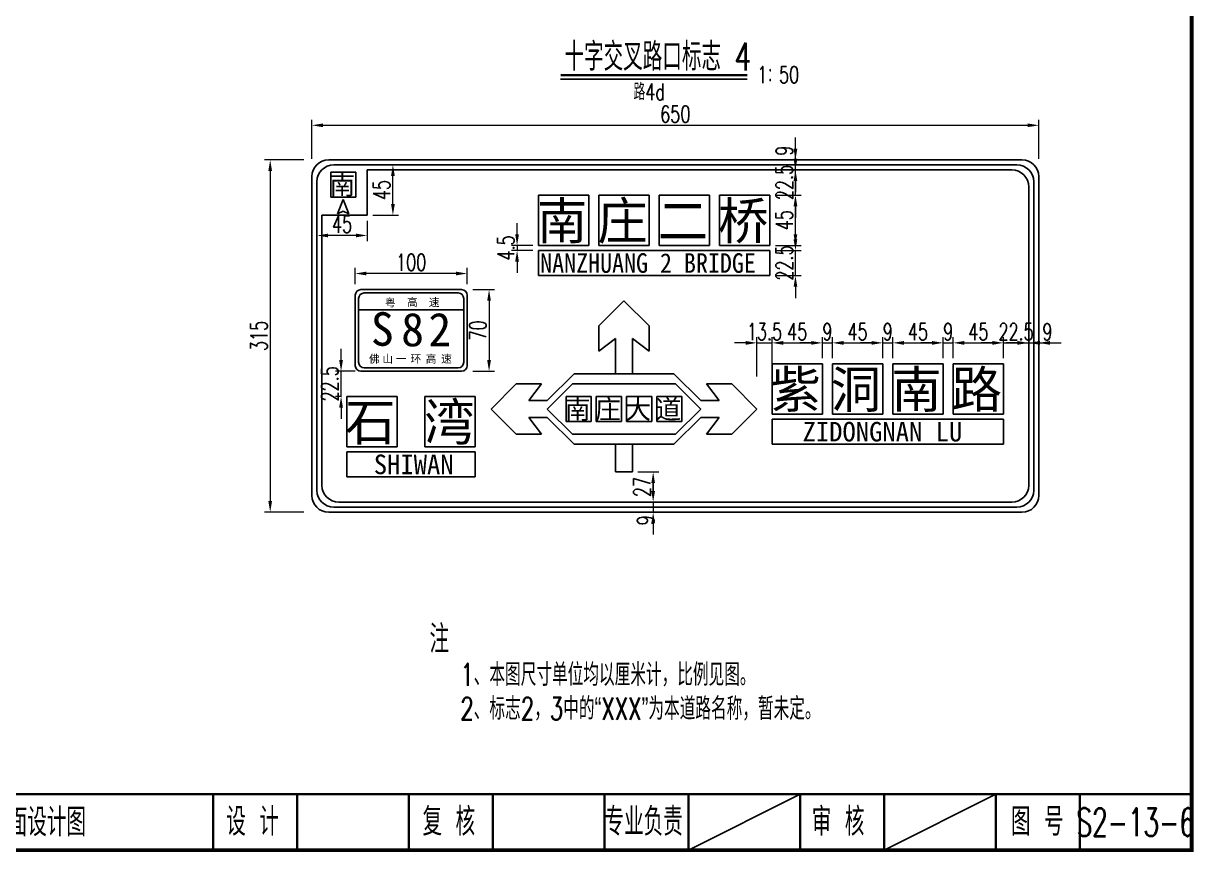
# Model space of a CAD drawing. Extents: x 9922 to 15217, y 1175 to 2938.
# Drawn here: x 13370.7 to 13579.9, y 1353.9 to 1502 of the extents above; entities that cross this region are included whole.
import ezdxf
from ezdxf.enums import TextEntityAlignment as Align

# ---------------------------------------------------------------- set-up
doc = ezdxf.new("R2010")
doc.units = 0
doc.header["$LTSCALE"] = 5
doc.header["$PDMODE"] = 32
doc.header["$PDSIZE"] = 0.3
doc.layers.get('0').update_dxf_attribs({"linetype": 'CONTINUOUS'})
doc.layers.get('DEFPOINTS').update_dxf_attribs({"linetype": 'CONTINUOUS'})
for name, color, linetype in [('交通标志', 7, 'CONTINUOUS'), ('图框', 7, 'CONTINUOUS'), ('尺寸标注', 4, 'CONTINUOUS'), ('文字', 7, 'CONTINUOUS'), ('文字字符', 7, 'CONTINUOUS'), ('文字框', 8, 'CONTINUOUS'), ('汉字', 7, 'CONTINUOUS')]:
    doc.layers.add(name, color=color, linetype=linetype)
doc.styles.add('ht', font='SIMHEI.TTF', dxfattribs={"width": 0.4})
doc.styles.get("Standard").update_dxf_attribs({"font": 'simplex1.shx', "width": 0.7, "bigfont": 'hztxt.shx'})
doc.dimstyles.new('1：50', dxfattribs={"dimtxt": 3, "dimasz": 2, "dimexe": 1, "dimexo": 1, "dimgap": 0.5, "dimtad": 1, "dimdec": 3, "dimlfac": 5, "dimdsep": 46, "dimtxsty": 'Standard', "dimcen": 2, "dimclrd": 256, "dimclre": 256, "dimclrt": 256, "dimaunit": 1, "dimadec": 4, "dimazin": 0, "dimtfac": 1, "dimtdec": 3, "dimtix": 1, "dimtmove": 2, "dimatfit": 3, "dimfxl": 0, "dimtolj": 1, "dimtzin": 0, "dimlwd": 0, "dimlwe": 0, "dimarcsym": 0})

# ---------------------------------------------------------------- blocks, each defined once
blk = doc.blocks.new('series')
at = {"width": 0.75}
for tag, height, p in [('页码', 4, (-35, -19)), ('图名', 5, (-220, -282)), ('图号', 5, (-20, -282))]:
    blk.add_attdef(tag, text='', height=height, dxfattribs=at).set_placement(p, align=Align.MIDDLE_CENTER)
blk = doc.blocks.new('*D337')
at = {"layer": 'DEFPOINTS', "color": 0, "linetype": 'Continuous'}
for p in [(13552.25, 1483.74), (13422.25, 1474.56), (13552.25, 1474.56)]:
    blk.add_point(p, dxfattribs=at)
at = {"layer": '尺寸标注', "linetype": 'Continuous', "lineweight": 0}
for p, q in [((13422.25, 1477.74), (13422.25, 1484.74)), ((13552.25, 1477.74), (13552.25, 1484.74)), ((13424.25, 1483.74), (13550.25, 1483.74))]:
    blk.add_line(p, q, dxfattribs=at)
at = {"layer": '尺寸标注', "linetype": 'Continuous'}
for points in [[(13424.25, 1484.08), (13424.25, 1483.41), (13422.25, 1483.74)], [(13550.25, 1484.08), (13550.25, 1483.41), (13552.25, 1483.74)]]:
    blk.add_solid(points, dxfattribs=at)
at = {"layer": '尺寸标注', "linetype": 'Continuous', "insert": (13487.25, 1485.74), "char_height": 3, "attachment_point": 5}
blk.add_mtext('\\A1;650', dxfattribs=at)
blk = doc.blocks.new('*D338')
at = {"layer": 'DEFPOINTS', "color": 0, "linetype": 'Continuous'}
for p in [(13425.25, 1477.56), (13414.79, 1414.56), (13425.25, 1414.56)]:
    blk.add_point(p, dxfattribs=at)
at = {"layer": '尺寸标注', "linetype": 'Continuous', "lineweight": 0}
for p, q in [((13420.79, 1477.56), (13413.79, 1477.56)), ((13414.79, 1475.56), (13414.79, 1416.56)), ((13420.79, 1414.56), (13413.79, 1414.56))]:
    blk.add_line(p, q, dxfattribs=at)
at = {"layer": '尺寸标注', "linetype": 'Continuous'}
for points in [[(13414.46, 1475.56), (13415.13, 1475.56), (13414.79, 1477.56)], [(13414.46, 1416.56), (13415.13, 1416.56), (13414.79, 1414.56)]]:
    blk.add_solid(points, dxfattribs=at)
at = {"layer": '尺寸标注', "linetype": 'Continuous', "insert": (13412.79, 1446.06), "char_height": 3, "attachment_point": 5, "rotation": 90}
blk.add_mtext('\\A1;315', dxfattribs=at)
blk = doc.blocks.new('*D340')
at = {"layer": 'DEFPOINTS', "color": 0, "linetype": 'Continuous'}
for p in [(13458.95, 1461.36), (13462.77, 1462.26), (13462.77, 1461.36)]:
    blk.add_point(p, dxfattribs=at)
at = {"layer": '尺寸标注', "linetype": 'Continuous', "lineweight": 0}
for p, q in [((13458.95, 1464.26), (13458.95, 1466.26)), ((13461.77, 1462.26), (13457.95, 1462.26)), ((13461.77, 1461.36), (13457.95, 1461.36)), ((13458.95, 1462.26), (13458.95, 1461.36)), ((13458.95, 1459.36), (13458.95, 1457.36))]:
    blk.add_line(p, q, dxfattribs=at)
at = {"layer": '尺寸标注', "linetype": 'Continuous'}
for points in [[(13458.61, 1464.26), (13459.28, 1464.26), (13458.95, 1462.26)], [(13458.61, 1459.36), (13459.28, 1459.36), (13458.95, 1461.36)]]:
    blk.add_solid(points, dxfattribs=at)
at = {"layer": '尺寸标注', "linetype": 'Continuous', "insert": (13456.95, 1461.81), "char_height": 3, "attachment_point": 5, "rotation": 90}
blk.add_mtext('\\A1;4.5', dxfattribs=at)
blk = doc.blocks.new('*D341')
at = {"layer": 'DEFPOINTS', "color": 0, "linetype": 'Continuous'}
for p in [(13513.55, 1444.84), (13504.55, 1441.11), (13513.55, 1441.11)]:
    blk.add_point(p, dxfattribs=at)
at = {"layer": '尺寸标注', "linetype": 'Continuous', "lineweight": 0}
for p, q in [((13504.55, 1442.11), (13504.55, 1445.84)), ((13506.55, 1444.84), (13511.55, 1444.84)), ((13513.55, 1442.11), (13513.55, 1445.84))]:
    blk.add_line(p, q, dxfattribs=at)
at = {"layer": '尺寸标注', "linetype": 'Continuous'}
for points in [[(13506.55, 1445.17), (13506.55, 1444.5), (13504.55, 1444.84)], [(13511.55, 1445.17), (13511.55, 1444.5), (13513.55, 1444.84)]]:
    blk.add_solid(points, dxfattribs=at)
at = {"layer": '尺寸标注', "linetype": 'Continuous', "insert": (13509.05, 1446.84), "char_height": 3, "attachment_point": 5}
blk.add_mtext('\\A1;45', dxfattribs=at)
blk = doc.blocks.new('*D342')
at = {"layer": 'DEFPOINTS', "color": 0, "linetype": 'Continuous'}
for p in [(13515.35, 1444.84), (13513.55, 1441.11), (13515.35, 1441.11)]:
    blk.add_point(p, dxfattribs=at)
at = {"layer": '尺寸标注', "linetype": 'Continuous', "lineweight": 0}
for p, q in [((13511.55, 1444.84), (13509.55, 1444.84)), ((13513.55, 1442.11), (13513.55, 1445.84)), ((13513.55, 1444.84), (13515.35, 1444.84)), ((13515.35, 1442.11), (13515.35, 1445.84)), ((13517.35, 1444.84), (13519.35, 1444.84))]:
    blk.add_line(p, q, dxfattribs=at)
at = {"layer": '尺寸标注', "linetype": 'Continuous'}
for points in [[(13511.55, 1445.17), (13511.55, 1444.5), (13513.55, 1444.84)], [(13517.35, 1445.17), (13517.35, 1444.5), (13515.35, 1444.84)]]:
    blk.add_solid(points, dxfattribs=at)
at = {"layer": '尺寸标注', "linetype": 'Continuous', "insert": (13514.45, 1446.84), "char_height": 3, "attachment_point": 5}
blk.add_mtext('\\A1;9', dxfattribs=at)
blk = doc.blocks.new('*D343')
at = {"layer": 'DEFPOINTS', "color": 0, "linetype": 'Continuous'}
for p in [(13524.35, 1444.84), (13515.35, 1441.11), (13524.35, 1441.11)]:
    blk.add_point(p, dxfattribs=at)
at = {"layer": '尺寸标注', "linetype": 'Continuous', "lineweight": 0}
for p, q in [((13515.35, 1442.11), (13515.35, 1445.84)), ((13517.35, 1444.84), (13522.35, 1444.84)), ((13524.35, 1442.11), (13524.35, 1445.84))]:
    blk.add_line(p, q, dxfattribs=at)
at = {"layer": '尺寸标注', "linetype": 'Continuous'}
for points in [[(13517.35, 1445.17), (13517.35, 1444.5), (13515.35, 1444.84)], [(13522.35, 1445.17), (13522.35, 1444.5), (13524.35, 1444.84)]]:
    blk.add_solid(points, dxfattribs=at)
at = {"layer": '尺寸标注', "linetype": 'Continuous', "insert": (13519.85, 1446.84), "char_height": 3, "attachment_point": 5}
blk.add_mtext('\\A1;45', dxfattribs=at)
blk = doc.blocks.new('*D344')
at = {"layer": 'DEFPOINTS', "color": 0, "linetype": 'Continuous'}
for p in [(13526.15, 1444.84), (13524.35, 1441.11), (13526.15, 1441.11)]:
    blk.add_point(p, dxfattribs=at)
at = {"layer": '尺寸标注', "linetype": 'Continuous', "lineweight": 0}
for p, q in [((13522.35, 1444.84), (13520.35, 1444.84)), ((13524.35, 1442.11), (13524.35, 1445.84)), ((13524.35, 1444.84), (13526.15, 1444.84)), ((13526.15, 1442.11), (13526.15, 1445.84)), ((13528.15, 1444.84), (13530.15, 1444.84))]:
    blk.add_line(p, q, dxfattribs=at)
at = {"layer": '尺寸标注', "linetype": 'Continuous'}
for points in [[(13522.35, 1445.17), (13522.35, 1444.5), (13524.35, 1444.84)], [(13528.15, 1445.17), (13528.15, 1444.5), (13526.15, 1444.84)]]:
    blk.add_solid(points, dxfattribs=at)
at = {"layer": '尺寸标注', "linetype": 'Continuous', "insert": (13525.25, 1446.84), "char_height": 3, "attachment_point": 5}
blk.add_mtext('\\A1;9', dxfattribs=at)
blk = doc.blocks.new('*D345')
at = {"layer": 'DEFPOINTS', "color": 0, "linetype": 'Continuous'}
for p in [(13535.15, 1444.84), (13526.15, 1441.11), (13535.15, 1441.11)]:
    blk.add_point(p, dxfattribs=at)
at = {"layer": '尺寸标注', "linetype": 'Continuous', "lineweight": 0}
for p, q in [((13526.15, 1442.11), (13526.15, 1445.84)), ((13528.15, 1444.84), (13533.15, 1444.84)), ((13535.15, 1442.11), (13535.15, 1445.84))]:
    blk.add_line(p, q, dxfattribs=at)
at = {"layer": '尺寸标注', "linetype": 'Continuous'}
for points in [[(13528.15, 1445.17), (13528.15, 1444.5), (13526.15, 1444.84)], [(13533.15, 1445.17), (13533.15, 1444.5), (13535.15, 1444.84)]]:
    blk.add_solid(points, dxfattribs=at)
at = {"layer": '尺寸标注', "linetype": 'Continuous', "insert": (13530.65, 1446.84), "char_height": 3, "attachment_point": 5}
blk.add_mtext('\\A1;45', dxfattribs=at)
blk = doc.blocks.new('*D346')
at = {"layer": 'DEFPOINTS', "color": 0, "linetype": 'Continuous'}
for p in [(13536.95, 1444.84), (13535.15, 1441.11), (13536.95, 1441.11)]:
    blk.add_point(p, dxfattribs=at)
at = {"layer": '尺寸标注', "linetype": 'Continuous', "lineweight": 0}
for p, q in [((13533.15, 1444.84), (13531.15, 1444.84)), ((13535.15, 1442.11), (13535.15, 1445.84)), ((13535.15, 1444.84), (13536.95, 1444.84)), ((13536.95, 1442.11), (13536.95, 1445.84)), ((13538.95, 1444.84), (13540.95, 1444.84))]:
    blk.add_line(p, q, dxfattribs=at)
at = {"layer": '尺寸标注', "linetype": 'Continuous'}
for points in [[(13533.15, 1445.17), (13533.15, 1444.5), (13535.15, 1444.84)], [(13538.95, 1445.17), (13538.95, 1444.5), (13536.95, 1444.84)]]:
    blk.add_solid(points, dxfattribs=at)
at = {"layer": '尺寸标注', "linetype": 'Continuous', "insert": (13536.05, 1446.84), "char_height": 3, "attachment_point": 5}
blk.add_mtext('\\A1;9', dxfattribs=at)
blk = doc.blocks.new('*D347')
at = {"layer": 'DEFPOINTS', "color": 0, "linetype": 'Continuous'}
for p in [(13545.95, 1444.84), (13536.95, 1441.11), (13545.95, 1441.11)]:
    blk.add_point(p, dxfattribs=at)
at = {"layer": '尺寸标注', "linetype": 'Continuous', "lineweight": 0}
for p, q in [((13536.95, 1442.11), (13536.95, 1445.84)), ((13538.95, 1444.84), (13543.95, 1444.84)), ((13545.95, 1442.11), (13545.95, 1445.84))]:
    blk.add_line(p, q, dxfattribs=at)
at = {"layer": '尺寸标注', "linetype": 'Continuous'}
for points in [[(13538.95, 1445.17), (13538.95, 1444.5), (13536.95, 1444.84)], [(13543.95, 1445.17), (13543.95, 1444.5), (13545.95, 1444.84)]]:
    blk.add_solid(points, dxfattribs=at)
at = {"layer": '尺寸标注', "linetype": 'Continuous', "insert": (13541.45, 1446.84), "char_height": 3, "attachment_point": 5}
blk.add_mtext('\\A1;45', dxfattribs=at)
blk = doc.blocks.new('*D348')
at = {"layer": 'DEFPOINTS', "color": 0, "linetype": 'Continuous'}
for p in [(13550.45, 1444.84), (13545.95, 1441.11), (13550.45, 1441.11)]:
    blk.add_point(p, dxfattribs=at)
at = {"layer": '尺寸标注', "linetype": 'Continuous', "lineweight": 0}
for p, q in [((13543.95, 1444.84), (13541.95, 1444.84)), ((13545.95, 1442.11), (13545.95, 1445.84)), ((13545.95, 1444.84), (13550.45, 1444.84)), ((13550.45, 1442.11), (13550.45, 1445.84)), ((13552.45, 1444.84), (13554.45, 1444.84))]:
    blk.add_line(p, q, dxfattribs=at)
at = {"layer": '尺寸标注', "linetype": 'Continuous'}
for points in [[(13543.95, 1445.17), (13543.95, 1444.5), (13545.95, 1444.84)], [(13552.45, 1445.17), (13552.45, 1444.5), (13550.45, 1444.84)]]:
    blk.add_solid(points, dxfattribs=at)
at = {"layer": '尺寸标注', "linetype": 'Continuous', "insert": (13548.2, 1446.84), "char_height": 3, "attachment_point": 5}
blk.add_mtext('\\A1;22.5', dxfattribs=at)
blk = doc.blocks.new('*D257')
at = {"layer": 'DEFPOINTS', "color": 0, "linetype": 'Continuous'}
for p in [(13480.57, 1416.36), (13480.57, 1414.56), (13483.29, 1414.56)]:
    blk.add_point(p, dxfattribs=at)
at = {"layer": '尺寸标注', "linetype": 'Continuous', "lineweight": 0}
for p, q in [((13483.29, 1418.36), (13483.29, 1420.36)), ((13481.57, 1416.36), (13484.29, 1416.36)), ((13483.29, 1416.36), (13483.29, 1414.56)), ((13481.57, 1414.56), (13484.29, 1414.56)), ((13483.29, 1412.56), (13483.29, 1410.56))]:
    blk.add_line(p, q, dxfattribs=at)
at = {"layer": '尺寸标注', "linetype": 'Continuous'}
for points in [[(13482.96, 1418.36), (13483.62, 1418.36), (13483.29, 1416.36)], [(13482.96, 1412.56), (13483.62, 1412.56), (13483.29, 1414.56)]]:
    blk.add_solid(points, dxfattribs=at)
at = {"layer": '尺寸标注', "linetype": 'Continuous', "insert": (13481.94, 1413.11), "char_height": 3, "attachment_point": 5, "rotation": 90}
blk.add_mtext('\\A1;9', dxfattribs=at)
blk = doc.blocks.new('*D349')
at = {"layer": 'DEFPOINTS', "color": 0, "linetype": 'Continuous'}
for p in [(13423.15, 1467.66), (13432.15, 1467.66), (13423.15, 1464.04)]:
    blk.add_point(p, dxfattribs=at)
at = {"layer": '尺寸标注', "linetype": 'Continuous', "lineweight": 0}
for p, q in [((13423.15, 1466.66), (13423.15, 1463.04)), ((13432.15, 1466.66), (13432.15, 1463.04)), ((13430.15, 1464.04), (13425.15, 1464.04))]:
    blk.add_line(p, q, dxfattribs=at)
at = {"layer": '尺寸标注', "linetype": 'Continuous'}
for points in [[(13425.15, 1464.37), (13425.15, 1463.71), (13423.15, 1464.04)], [(13430.15, 1464.37), (13430.15, 1463.71), (13432.15, 1464.04)]]:
    blk.add_solid(points, dxfattribs=at)
at = {"layer": '尺寸标注', "linetype": 'Continuous', "insert": (13427.65, 1466.04), "char_height": 3, "attachment_point": 5}
blk.add_mtext('\\A1;45', dxfattribs=at)
blk = doc.blocks.new('*D350')
at = {"layer": 'DEFPOINTS', "color": 0, "linetype": 'Continuous'}
for p in [(13432.15, 1476.66), (13436.74, 1476.66), (13432.15, 1467.66)]:
    blk.add_point(p, dxfattribs=at)
at = {"layer": '尺寸标注', "linetype": 'Continuous', "lineweight": 0}
for p, q in [((13433.15, 1476.66), (13437.74, 1476.66)), ((13436.74, 1469.66), (13436.74, 1474.66)), ((13433.15, 1467.66), (13437.74, 1467.66))]:
    blk.add_line(p, q, dxfattribs=at)
at = {"layer": '尺寸标注', "linetype": 'Continuous'}
for points in [[(13436.41, 1474.66), (13437.08, 1474.66), (13436.74, 1476.66)], [(13436.41, 1469.66), (13437.08, 1469.66), (13436.74, 1467.66)]]:
    blk.add_solid(points, dxfattribs=at)
at = {"layer": '尺寸标注', "linetype": 'Continuous', "insert": (13434.74, 1472.16), "char_height": 3, "attachment_point": 5, "rotation": 90}
blk.add_mtext('\\A1;45', dxfattribs=at)
blk = doc.blocks.new('*D258')
at = {"layer": 'DEFPOINTS', "color": 0, "linetype": 'Continuous'}
for p in [(13504.55, 1444.84), (13501.85, 1433.01), (13504.55, 1433.01)]:
    blk.add_point(p, dxfattribs=at)
at = {"layer": '尺寸标注', "linetype": 'Continuous', "lineweight": 0}
for p, q in [((13499.85, 1444.84), (13497.85, 1444.84)), ((13501.85, 1438.84), (13501.85, 1445.84)), ((13501.85, 1444.84), (13504.55, 1444.84)), ((13504.55, 1438.84), (13504.55, 1445.84)), ((13506.55, 1444.84), (13508.55, 1444.84))]:
    blk.add_line(p, q, dxfattribs=at)
at = {"layer": '尺寸标注', "linetype": 'Continuous'}
for points in [[(13499.85, 1445.17), (13499.85, 1444.5), (13501.85, 1444.84)], [(13506.55, 1445.17), (13506.55, 1444.5), (13504.55, 1444.84)]]:
    blk.add_solid(points, dxfattribs=at)
at = {"layer": '尺寸标注', "linetype": 'Continuous', "insert": (13503.2, 1446.84), "char_height": 3, "attachment_point": 5}
blk.add_mtext('\\A1;13.5', dxfattribs=at)
blk = doc.blocks.new('*D354')
at = {"layer": 'DEFPOINTS', "color": 0, "linetype": 'Continuous'}
for p in [(13552.25, 1444.84), (13550.45, 1441.08), (13552.25, 1441.08)]:
    blk.add_point(p, dxfattribs=at)
at = {"layer": '尺寸标注', "linetype": 'Continuous', "lineweight": 0}
for p, q in [((13548.45, 1444.84), (13546.45, 1444.84)), ((13550.45, 1442.08), (13550.45, 1445.84)), ((13550.45, 1444.84), (13552.25, 1444.84)), ((13552.25, 1442.08), (13552.25, 1445.84)), ((13554.25, 1444.84), (13556.25, 1444.84))]:
    blk.add_line(p, q, dxfattribs=at)
at = {"layer": '尺寸标注', "linetype": 'Continuous'}
for points in [[(13548.45, 1445.17), (13548.45, 1444.5), (13550.45, 1444.84)], [(13554.25, 1445.17), (13554.25, 1444.5), (13552.25, 1444.84)]]:
    blk.add_solid(points, dxfattribs=at)
at = {"layer": '尺寸标注', "linetype": 'Continuous', "insert": (13553.8, 1446.81), "char_height": 3, "attachment_point": 5}
blk.add_mtext('\\A1;9', dxfattribs=at)
blk = doc.blocks.new('*D287')
at = {"layer": 'DEFPOINTS', "color": 0, "linetype": 'Continuous'}
for p in [(13430.01, 1457.24), (13430.01, 1454.36), (13450.01, 1454.36)]:
    blk.add_point(p, dxfattribs=at)
at = {"layer": '尺寸标注', "linetype": 'Continuous', "lineweight": 0}
for p, q in [((13430.01, 1455.36), (13430.01, 1458.24)), ((13448.01, 1457.24), (13432.01, 1457.24)), ((13450.01, 1455.36), (13450.01, 1458.24))]:
    blk.add_line(p, q, dxfattribs=at)
at = {"layer": '尺寸标注', "linetype": 'Continuous'}
for points in [[(13432.01, 1457.57), (13432.01, 1456.9), (13430.01, 1457.24)], [(13448.01, 1457.57), (13448.01, 1456.9), (13450.01, 1457.24)]]:
    blk.add_solid(points, dxfattribs=at)
at = {"layer": '尺寸标注', "linetype": 'Continuous', "insert": (13440.01, 1459.24), "char_height": 3, "attachment_point": 5}
blk.add_mtext('\\A1;100', dxfattribs=at)
blk = doc.blocks.new('*D288')
at = {"layer": 'DEFPOINTS', "color": 0, "linetype": 'Continuous'}
for p in [(13450.01, 1454.36), (13450.01, 1439.76), (13453.94, 1439.76)]:
    blk.add_point(p, dxfattribs=at)
at = {"layer": '尺寸标注', "linetype": 'Continuous', "lineweight": 0}
for p, q in [((13451.01, 1454.36), (13454.94, 1454.36)), ((13453.94, 1452.36), (13453.94, 1441.76)), ((13451.01, 1439.76), (13454.94, 1439.76))]:
    blk.add_line(p, q, dxfattribs=at)
at = {"layer": '尺寸标注', "linetype": 'Continuous'}
for points in [[(13453.6, 1452.36), (13454.27, 1452.36), (13453.94, 1454.36)], [(13453.6, 1441.76), (13454.27, 1441.76), (13453.94, 1439.76)]]:
    blk.add_solid(points, dxfattribs=at)
at = {"layer": '尺寸标注', "linetype": 'Continuous', "insert": (13451.94, 1447.06), "char_height": 3, "attachment_point": 5, "rotation": 90}
blk.add_mtext('\\A1;70', dxfattribs=at)
blk = doc.blocks.new('*D423')
at = {"layer": 'DEFPOINTS', "color": 0, "linetype": 'Continuous'}
for p in [(13427.47, 1439.76), (13431.01, 1439.76), (13428.55, 1435.26)]:
    blk.add_point(p, dxfattribs=at)
at = {"layer": '尺寸标注', "linetype": 'Continuous', "lineweight": 0}
for p, q in [((13427.47, 1441.76), (13427.47, 1443.76)), ((13430.01, 1439.76), (13426.47, 1439.76)), ((13427.47, 1435.26), (13427.47, 1439.76)), ((13427.55, 1435.26), (13426.47, 1435.26)), ((13427.47, 1433.26), (13427.47, 1431.26))]:
    blk.add_line(p, q, dxfattribs=at)
at = {"layer": '尺寸标注', "linetype": 'Continuous'}
for points in [[(13427.13, 1441.76), (13427.8, 1441.76), (13427.47, 1439.76)], [(13427.13, 1433.26), (13427.8, 1433.26), (13427.47, 1435.26)]]:
    blk.add_solid(points, dxfattribs=at)
at = {"layer": '尺寸标注', "linetype": 'Continuous', "insert": (13425.47, 1437.51), "char_height": 3, "attachment_point": 5, "rotation": 90}
blk.add_mtext('\\A1;22.5', dxfattribs=at)
blk = doc.blocks.new('*D289')
at = {"layer": 'DEFPOINTS', "color": 0, "linetype": 'Continuous'}
for p in [(13479.57, 1421.76), (13479.57, 1416.36), (13483.29, 1416.36)]:
    blk.add_point(p, dxfattribs=at)
at = {"layer": '尺寸标注', "linetype": 'Continuous', "lineweight": 0}
for p, q in [((13480.57, 1421.76), (13484.29, 1421.76)), ((13483.29, 1419.76), (13483.29, 1418.36)), ((13480.57, 1416.36), (13484.29, 1416.36))]:
    blk.add_line(p, q, dxfattribs=at)
at = {"layer": '尺寸标注', "linetype": 'Continuous'}
for points in [[(13482.96, 1419.76), (13483.62, 1419.76), (13483.29, 1421.76)], [(13482.96, 1418.36), (13483.62, 1418.36), (13483.29, 1416.36)]]:
    blk.add_solid(points, dxfattribs=at)
at = {"layer": '尺寸标注', "linetype": 'Continuous', "insert": (13481.29, 1419.06), "char_height": 3, "attachment_point": 5, "rotation": 90}
blk.add_mtext('\\A1;27', dxfattribs=at)
blk = doc.blocks.new('*D453')
at = {"layer": 'DEFPOINTS', "color": 0, "linetype": 'Continuous'}
for p in [(13504.17, 1461.36), (13508.74, 1461.36), (13504.17, 1456.86)]:
    blk.add_point(p, dxfattribs=at)
at = {"layer": '尺寸标注', "linetype": 'Continuous', "lineweight": 0}
for p, q in [((13508.74, 1463.36), (13508.74, 1465.36)), ((13505.17, 1461.36), (13509.74, 1461.36)), ((13508.74, 1456.86), (13508.74, 1461.36)), ((13505.17, 1456.86), (13509.74, 1456.86)), ((13508.74, 1454.86), (13508.74, 1452.86))]:
    blk.add_line(p, q, dxfattribs=at)
at = {"layer": '尺寸标注', "linetype": 'Continuous'}
for points in [[(13508.4, 1463.36), (13509.07, 1463.36), (13508.74, 1461.36)], [(13508.4, 1454.86), (13509.07, 1454.86), (13508.74, 1456.86)]]:
    blk.add_solid(points, dxfattribs=at)
at = {"layer": '尺寸标注', "linetype": 'Continuous', "insert": (13506.74, 1459.11), "char_height": 3, "attachment_point": 5, "rotation": 90}
blk.add_mtext('\\A1;22.5', dxfattribs=at)
blk = doc.blocks.new('*D454')
at = {"layer": 'DEFPOINTS', "color": 0, "linetype": 'Continuous'}
for p in [(13504.17, 1471.26), (13508.74, 1471.26), (13504.17, 1462.26)]:
    blk.add_point(p, dxfattribs=at)
at = {"layer": '尺寸标注', "linetype": 'Continuous', "lineweight": 0}
for p, q in [((13505.17, 1471.26), (13509.74, 1471.26)), ((13508.74, 1464.26), (13508.74, 1469.26)), ((13505.17, 1462.26), (13509.74, 1462.26))]:
    blk.add_line(p, q, dxfattribs=at)
at = {"layer": '尺寸标注', "linetype": 'Continuous'}
for points in [[(13508.4, 1469.26), (13509.07, 1469.26), (13508.74, 1471.26)], [(13508.4, 1464.26), (13509.07, 1464.26), (13508.74, 1462.26)]]:
    blk.add_solid(points, dxfattribs=at)
at = {"layer": '尺寸标注', "linetype": 'Continuous', "insert": (13506.74, 1466.76), "char_height": 3, "attachment_point": 5, "rotation": 90}
blk.add_mtext('\\A1;45', dxfattribs=at)
blk = doc.blocks.new('*D455')
at = {"layer": 'DEFPOINTS', "color": 0, "linetype": 'Continuous'}
for p in [(13504.17, 1475.76), (13508.74, 1475.76), (13504.17, 1471.26)]:
    blk.add_point(p, dxfattribs=at)
at = {"layer": '尺寸标注', "linetype": 'Continuous', "lineweight": 0}
for p, q in [((13508.74, 1477.76), (13508.74, 1479.76)), ((13505.17, 1475.76), (13509.74, 1475.76)), ((13508.74, 1471.26), (13508.74, 1475.76)), ((13505.17, 1471.26), (13509.74, 1471.26)), ((13508.74, 1469.26), (13508.74, 1467.26))]:
    blk.add_line(p, q, dxfattribs=at)
at = {"layer": '尺寸标注', "linetype": 'Continuous'}
for points in [[(13508.4, 1477.76), (13509.07, 1477.76), (13508.74, 1475.76)], [(13508.4, 1469.26), (13509.07, 1469.26), (13508.74, 1471.26)]]:
    blk.add_solid(points, dxfattribs=at)
at = {"layer": '尺寸标注', "linetype": 'Continuous', "insert": (13506.74, 1473.51), "char_height": 3, "attachment_point": 5, "rotation": 90}
blk.add_mtext('\\A1;22.5', dxfattribs=at)
blk = doc.blocks.new('*D456')
at = {"layer": 'DEFPOINTS', "color": 0, "linetype": 'Continuous'}
for p in [(13504.38, 1477.56), (13504.38, 1475.76), (13508.74, 1477.56)]:
    blk.add_point(p, dxfattribs=at)
at = {"layer": '尺寸标注', "linetype": 'Continuous', "lineweight": 0}
for p, q in [((13508.74, 1479.56), (13508.74, 1481.56)), ((13505.38, 1477.56), (13509.74, 1477.56)), ((13505.38, 1475.76), (13509.74, 1475.76)), ((13508.74, 1475.76), (13508.74, 1477.56)), ((13508.74, 1473.76), (13508.74, 1471.76))]:
    blk.add_line(p, q, dxfattribs=at)
at = {"layer": '尺寸标注', "linetype": 'Continuous'}
for points in [[(13508.4, 1479.56), (13509.07, 1479.56), (13508.74, 1477.56)], [(13508.4, 1473.76), (13509.07, 1473.76), (13508.74, 1475.76)]]:
    blk.add_solid(points, dxfattribs=at)
at = {"layer": '尺寸标注', "linetype": 'Continuous', "insert": (13506.74, 1479.19), "char_height": 3, "attachment_point": 5, "rotation": 90}
blk.add_mtext('\\A1;9', dxfattribs=at)

msp = doc.modelspace()

# ---------------------------------------------------------------- linework, layer by layer
at = {"layer": '交通标志', "linetype": 'Continuous'}
for p, q in [((13425.25458, 1477.55995), (13549.25118, 1477.55995)), ((13548.35118, 1476.65995), (13426.15458, 1476.65995)), ((13432.15458, 1475.75995), (13547.45118, 1475.75995)), ((13432.15458, 1467.65995), (13432.15458, 1475.75995)), ((13422.25458, 1417.55995), (13422.25458, 1474.55995)), ((13423.15458, 1418.45995), (13423.15458, 1473.65995)), ((13551.35118, 1473.65995), (13551.35118, 1418.45995)), ((13552.25118, 1474.55995), (13552.25118, 1417.55995)), ((13550.45118, 1472.75995), (13550.45118, 1419.35995)), ((13427.86887, 1470.46291), (13426.85498, 1467.88205)), ((13427.86887, 1470.46291), (13428.88276, 1467.88205)), ((13432.15458, 1467.65995), (13424.05458, 1467.65995)), ((13424.05458, 1419.35995), (13424.05458, 1467.65995)), ((13426.85498, 1467.88205), (13427.86887, 1468.37799)), ((13427.86887, 1468.37799), (13428.88276, 1467.88205)), ((13430.0135, 1440.76036), (13430.0135, 1453.36036)), ((13430.6135, 1441.36036), (13430.6135, 1452.76036)), ((13431.0135, 1454.36036), (13449.0135, 1454.36036)), ((13431.6135, 1453.76036), (13448.4135, 1453.76036)), ((13449.4135, 1452.76036), (13449.4135, 1441.36036)), ((13450.0135, 1453.36036), (13450.0135, 1440.76036)), ((13430.6135, 1450.76036), (13449.4135, 1450.76036)), ((13478.07118, 1452.35995), (13473.57118, 1447.85995)), ((13478.07118, 1452.35995), (13482.57118, 1447.85995)), ((13473.57118, 1443.35995), (13473.57118, 1447.85995)), ((13482.57118, 1443.35995), (13482.57118, 1447.85995)), ((13473.57118, 1443.35995), (13476.57118, 1445.60995)), ((13476.57118, 1445.60995), (13476.57118, 1439.30995)), ((13479.57118, 1445.60995), (13479.57118, 1439.30995)), ((13482.57118, 1443.35995), (13479.57118, 1445.60995)), ((13448.4135, 1440.36036), (13431.6135, 1440.36036)), ((13449.0135, 1439.76036), (13431.0135, 1439.76036)), ((13464.34618, 1434.50995), (13469.14618, 1439.30995)), ((13469.14618, 1439.30995), (13486.99618, 1439.30995)), ((13491.79618, 1434.50995), (13486.99618, 1439.30995)), ((13454.29118, 1433.00995), (13458.79118, 1437.50995)), ((13463.29118, 1437.50995), (13458.79118, 1437.50995)), ((13463.29118, 1437.50995), (13458.79118, 1437.50995)), ((13463.29118, 1437.50995), (13461.04118, 1434.50995)), ((13464.34618, 1433.00995), (13468.84618, 1437.50995)), ((13468.84618, 1437.50995), (13478.07118, 1437.50995)), ((13487.29618, 1437.50995), (13478.07118, 1437.50995)), ((13491.79618, 1433.00995), (13487.29618, 1437.50995)), ((13492.85118, 1437.50995), (13497.35118, 1437.50995)), ((13492.85118, 1437.50995), (13497.35118, 1437.50995)), ((13492.85118, 1437.50995), (13495.10118, 1434.50995)), ((13501.85118, 1433.00995), (13497.35118, 1437.50995)), ((13461.04118, 1434.50995), (13464.34618, 1434.50995)), ((13495.10118, 1434.50995), (13491.79618, 1434.50995)), ((13454.29118, 1433.00995), (13458.79118, 1428.50995)), ((13464.34618, 1433.00995), (13468.84618, 1428.50995)), ((13491.79618, 1433.00995), (13487.29618, 1428.50995)), ((13501.85118, 1433.00995), (13497.35118, 1428.50995)), ((13461.04118, 1431.50995), (13464.34618, 1431.50995)), ((13463.29118, 1428.50995), (13461.04118, 1431.50995)), ((13464.34618, 1431.50995), (13469.14618, 1426.70995)), ((13491.79618, 1431.50995), (13486.99618, 1426.70995)), ((13495.10118, 1431.50995), (13491.79618, 1431.50995)), ((13492.85118, 1428.50995), (13495.10118, 1431.50995)), ((13463.29118, 1428.50995), (13458.79118, 1428.50995)), ((13463.29118, 1428.50995), (13458.79118, 1428.50995)), ((13468.84618, 1428.50995), (13478.07118, 1428.50995)), ((13487.29618, 1428.50995), (13478.07118, 1428.50995)), ((13492.85118, 1428.50995), (13497.35118, 1428.50995)), ((13492.85118, 1428.50995), (13497.35118, 1428.50995)), ((13478.07118, 1426.70995), (13469.14618, 1426.70995)), ((13476.57118, 1426.70995), (13476.57118, 1421.75995)), ((13478.07118, 1426.70995), (13486.99618, 1426.70995)), ((13479.57118, 1426.70995), (13479.57118, 1421.75995)), ((13479.57118, 1421.75995), (13476.57118, 1421.75995)), ((13548.35118, 1415.45995), (13426.15458, 1415.45995)), ((13547.45118, 1416.35995), (13427.05458, 1416.35995)), ((13549.25118, 1414.55995), (13425.25458, 1414.55995))]:
    msp.add_line(p, q, dxfattribs=at)
for centre, radius, start, end in [((13425.25458, 1474.55995), 3, 90, 180), ((13426.15458, 1473.65995), 3, 90, 180), ((13547.45118, 1472.75995), 3, 0, 90), ((13548.35118, 1473.65995), 3, 0, 90), ((13549.25118, 1474.55995), 3, 0, 90), ((13431.0135, 1453.36036), 1, 90, 180), ((13431.6135, 1452.76036), 1, 90, 180), ((13448.4135, 1452.76036), 1, 0, 90), ((13449.0135, 1453.36036), 1, 0, 90), ((13431.0135, 1440.76036), 1, 180, 270), ((13431.6135, 1441.36036), 1, 180, 270), ((13448.4135, 1441.36036), 1, 270, 0), ((13449.0135, 1440.76036), 1, 270, 0), ((13427.05458, 1419.35995), 3, 180, 270), ((13547.45118, 1419.35995), 3, 270, 0), ((13425.25458, 1417.55995), 3, 180, 270), ((13426.15458, 1418.45995), 3, 180, 270), ((13548.35118, 1418.45995), 3, 270, 0), ((13549.25118, 1417.55995), 3, 270, 0)]:
    msp.add_arc(centre, radius, start, end, dxfattribs=at)
at = {"layer": '图框', "linetype": 'Continuous'}
for p, q in [((13491.79618, 1434.50995), (13495.10118, 1434.50995)), ((13464.34618, 1431.50995), (13461.04118, 1431.50995)), ((13489.59699, 1354.13132), (13509.59699, 1364.13132))]:
    msp.add_line(p, q, dxfattribs=at)
at = {"layer": '图框'}
msp.add_line((13544.59699, 1364.13132), (13524.59699, 1354.13132), dxfattribs=at)
for points, const_width in [([(13579.59699, 1631.13132), (13199.59699, 1631.13132), (13199.59699, 1354.13132), (13579.59699, 1354.13132), (13579.59699, 1631.13132)], 0.7), ([(13199.59699, 1364.13132), (13579.59699, 1364.13132)], 0.4), ([(13404.59699, 1354.13132), (13404.59699, 1364.13132)], 0.4), ([(13419.59699, 1354.13132), (13419.59699, 1364.13132)], 0.4), ([(13439.59699, 1354.13132), (13439.59699, 1364.13132)], 0.4), ([(13454.59699, 1354.13132), (13454.59699, 1364.13132)], 0.4), ([(13474.59699, 1354.13132), (13474.59699, 1364.13132)], 0.4), ([(13474.59699, 1354.13132), (13474.59699, 1364.13132)], 0.4), ([(13489.59699, 1354.13132), (13489.59699, 1364.13132)], 0.4), ([(13509.59699, 1354.13132), (13509.59699, 1364.13132)], 0.4), ([(13524.59699, 1354.13132), (13524.59699, 1364.13132)], 0.4), ([(13544.59699, 1354.13132), (13544.59699, 1364.13132)], 0.4), ([(13559.59699, 1354.13132), (13559.59699, 1364.13132)], 0.4)]:
    msp.add_lwpolyline(points, dxfattribs=dict(at, const_width=const_width))
at = {"layer": '尺寸标注', "color": 7, "linetype": 'Continuous'}
msp.add_line((13466.72062, 1491.96516), (13500.12708, 1491.96516), dxfattribs=at)
at = {"layer": '尺寸标注', "color": 7, "linetype": 'Continuous', "const_width": 0.4}
msp.add_lwpolyline([(13466.72062, 1492.68516), (13500.12708, 1492.68516)], dxfattribs=at)
at = {"layer": '文字框', "linetype": 'Continuous'}
for p, q in [((13425.61887, 1475.38602), (13425.61887, 1470.88602)), ((13425.61887, 1475.38602), (13430.11887, 1475.38602)), ((13430.11887, 1475.38602), (13430.11887, 1470.88602)), ((13425.61887, 1470.88602), (13430.11887, 1470.88602)), ((13471.77118, 1471.25995), (13462.77118, 1471.25995)), ((13462.77118, 1462.25995), (13462.77118, 1471.25995)), ((13471.77118, 1462.25995), (13471.77118, 1471.25995)), ((13482.57118, 1471.25995), (13473.57118, 1471.25995)), ((13473.57118, 1462.25995), (13473.57118, 1471.25995)), ((13482.57118, 1462.25995), (13482.57118, 1471.25995)), ((13493.37118, 1471.25995), (13484.37118, 1471.25995)), ((13484.37118, 1462.25995), (13484.37118, 1471.25995)), ((13493.37118, 1462.25995), (13493.37118, 1471.25995)), ((13504.17118, 1471.25995), (13495.17118, 1471.25995)), ((13495.17118, 1462.25995), (13495.17118, 1471.25995)), ((13504.17118, 1462.25995), (13504.17118, 1471.25995)), ((13471.77118, 1462.25995), (13462.77118, 1462.25995)), ((13462.77118, 1461.35995), (13462.77118, 1456.85995)), ((13462.77118, 1461.35995), (13504.17118, 1461.35995)), ((13482.57118, 1462.25995), (13473.57118, 1462.25995)), ((13493.37118, 1462.25995), (13484.37118, 1462.25995)), ((13504.17118, 1462.25995), (13495.17118, 1462.25995)), ((13504.17118, 1461.35995), (13504.17118, 1456.85995)), ((13462.77118, 1456.85995), (13504.17118, 1456.85995)), ((13513.55118, 1441.10995), (13504.55118, 1441.10995)), ((13504.55118, 1432.10995), (13504.55118, 1441.10995)), ((13513.55118, 1432.10995), (13513.55118, 1441.10995)), ((13524.35118, 1441.10995), (13515.35118, 1441.10995)), ((13515.35118, 1432.10995), (13515.35118, 1441.10995)), ((13524.35118, 1432.10995), (13524.35118, 1441.10995)), ((13535.15118, 1441.10995), (13526.15118, 1441.10995)), ((13526.15118, 1432.10995), (13526.15118, 1441.10995)), ((13535.15118, 1432.10995), (13535.15118, 1441.10995)), ((13545.95118, 1441.10995), (13536.95118, 1441.10995)), ((13536.95118, 1432.10995), (13536.95118, 1441.10995)), ((13545.95118, 1432.10995), (13545.95118, 1441.10995)), ((13428.47967, 1435.26036), (13437.47967, 1435.26036)), ((13428.47967, 1426.26036), (13428.47967, 1435.26036)), ((13437.47967, 1426.26036), (13437.47967, 1435.26036)), ((13442.47242, 1435.26036), (13451.47242, 1435.26036)), ((13442.47242, 1426.26036), (13442.47242, 1435.26036)), ((13451.47242, 1426.26036), (13451.47242, 1435.26036)), ((13467.72118, 1435.25995), (13467.72118, 1430.75995)), ((13472.22118, 1435.25995), (13467.72118, 1435.25995)), ((13472.22118, 1435.25995), (13472.22118, 1430.75995)), ((13473.12118, 1435.25995), (13473.12118, 1430.75995)), ((13477.62118, 1435.25995), (13473.12118, 1435.25995)), ((13477.62118, 1435.25995), (13477.62118, 1430.75995)), ((13478.52118, 1435.25995), (13478.52118, 1430.75995)), ((13483.02118, 1435.25995), (13478.52118, 1435.25995)), ((13483.02118, 1435.25995), (13483.02118, 1430.75995)), ((13483.92118, 1435.25995), (13483.92118, 1430.75995)), ((13488.42118, 1435.25995), (13483.92118, 1435.25995)), ((13488.42118, 1435.25995), (13488.42118, 1430.75995)), ((13513.55118, 1432.10995), (13504.55118, 1432.10995)), ((13524.35118, 1432.10995), (13515.35118, 1432.10995)), ((13535.15118, 1432.10995), (13526.15118, 1432.10995)), ((13545.95118, 1432.10995), (13536.95118, 1432.10995)), ((13472.22118, 1430.75995), (13467.72118, 1430.75995)), ((13477.62118, 1430.75995), (13473.12118, 1430.75995)), ((13483.02118, 1430.75995), (13478.52118, 1430.75995)), ((13488.42118, 1430.75995), (13483.92118, 1430.75995)), ((13504.55118, 1431.20995), (13504.55118, 1426.70995)), ((13504.55118, 1431.20995), (13545.95118, 1431.20995)), ((13545.95118, 1431.20995), (13545.95118, 1426.70995)), ((13428.47967, 1426.26036), (13437.47967, 1426.26036)), ((13428.47967, 1425.36036), (13428.47967, 1420.86036)), ((13428.47967, 1425.36036), (13451.47242, 1425.36036)), ((13442.47242, 1426.26036), (13451.47242, 1426.26036)), ((13451.47242, 1420.86036), (13451.47242, 1425.36036)), ((13504.55118, 1426.70995), (13545.95118, 1426.70995)), ((13428.47967, 1420.86036), (13451.47242, 1420.86036))]:
    msp.add_line(p, q, dxfattribs=at)

# ---------------------------------------------------------------- block references
at = {"layer": '图框'}
ref = msp.add_blockref('series', (13589.59699, 1641.13132), dxfattribs=at)
ref.add_attrib('图名', '标志版面设计图', dxfattribs={"layer": '0', "height": 5, "width": 0.7}).set_placement((13369.59699, 1359.13132), align=Align.MIDDLE_CENTER)
ref.add_attrib('图号', 'S2-13-6', dxfattribs={"layer": '0', "height": 5, "width": 0.65}).set_placement((13569.59699, 1359.13132), align=Align.MIDDLE_CENTER)

# ---------------------------------------------------------------- texts
at = {"width": 0.7}
for s, p in [('1：50', (13505.64292, 1492.78457)), ('路4d', (13482.59391, 1489.88842))]:
    msp.add_text(s, height=3, dxfattribs=at).set_placement(p, align=Align.MIDDLE)
at = {"layer": '图框', "width": 0.7}
for s, p in [('设 计', (13411.64165, 1359.2259)), ('复 核', (13446.73647, 1359.2259)), ('专业负责', (13481.58722, 1359.2259)), ('审 核', (13516.36102, 1359.2259)), ('图 号', (13551.98019, 1359.2259))]:
    msp.add_text(s, height=5, dxfattribs=at).set_placement(p, align=Align.MIDDLE_CENTER)
at = {"layer": '文字', "color": 0, "width": 0.7}
for s, p in [('1、本图尺寸单位均以厘米计，比例见图。', (13448.79673, 1383.51489)), ('2、标志2，3中的“XXX”为本道路名称，暂未定。', (13448.79673, 1377.43312))]:
    msp.add_text(s, height=4, dxfattribs=at).set_placement(p)
at = {"layer": '文字字符', "width": 0.7}
for s, p in [('十字交叉路口标志 4', (13467.42614, 1493.51314)), ('注', (13443.28709, 1389.39004))]:
    msp.add_text(s, height=5, dxfattribs=at).set_placement(p)
at = {"layer": '汉字', "linetype": 'Continuous', "style": 'ht'}
for s, height, p in [('南', 3.4, (13425.37085, 1471.39276)), ('南', 6.6, (13462.49494, 1463.3756)), ('庄', 6.6, (13473.29494, 1463.3756)), ('二', 6.6, (13484.09494, 1463.3756)), ('桥', 6.6, (13494.89494, 1463.3756)), ('粤', 1.4, (13435.31073, 1451.31975)), ('高', 1.4, (13439.26089, 1451.40095)), ('速', 1.4, (13443.15977, 1451.37958)), ('S', 6, (13432.80801, 1444.31582)), ('8', 6, (13438.22272, 1444.22637)), ('2', 6, (13443.09068, 1444.22637)), ('佛', 1.4, (13432.47024, 1441.27654)), ('山', 1.4, (13434.85586, 1441.27654)), ('一', 1.4, (13437.24011, 1441.27654)), ('环', 1.4, (13439.9029, 1441.27654)), ('高', 1.4, (13442.61751, 1441.27654)), ('速', 1.4, (13445.36008, 1441.27654)), ('紫', 6.6, (13504.27494, 1433.2256)), ('洞', 6.6, (13515.07494, 1433.2256)), ('南', 6.6, (13525.87494, 1433.2256)), ('路', 6.6, (13536.67494, 1433.2256)), ('石', 6.6, (13428.20343, 1427.37601)), ('湾', 6.6, (13442.33147, 1427.37601)), ('南', 3.4, (13467.47316, 1431.26669)), ('庄', 3.4, (13472.87316, 1431.26669)), ('大', 3.4, (13478.27316, 1431.26669)), ('道', 3.4, (13483.67316, 1431.26669)), ('ZIDONGNAN LU', 3.5, (13510.00698, 1427.21066)), ('SHIWAN', 3.5, (13433.31837, 1421.36107))]:
    msp.add_text(s, height=height, dxfattribs=at).set_placement(p)
at = {"layer": '汉字', "linetype": 'Continuous', "style": 'ht', "width": 0.9}
msp.add_text('NANZHUANG 2 BRIDGE', height=3.5, dxfattribs=at).set_placement((13463.08094, 1457.36468))

# ---------------------------------------------------------------- dimensions: what is measured, and where the dimension line sits
at = {"layer": '尺寸标注', "linetype": 'Continuous'}
dim = msp.add_linear_dim(base=(13552.25118, 1483.74345), p1=(13422.25458, 1474.55995), p2=(13552.25118, 1474.55995), text='650', dimstyle='1：50', dxfattribs=at)
dim.commit()
dim.dimension.update_dxf_attribs({"geometry": '*D337', "text_midpoint": (13487.25288, 1485.74345)})
for base, p1, p2, angle, picture, middle in [((13508.73531, 1475.75995), (13504.17118, 1471.25995), (13504.17118, 1475.75995), 90, '*D455', (13506.73531, 1473.50995)), ((13414.7938, 1414.55995), (13425.25458, 1477.55995), (13425.25458, 1414.55995), 90, '*D338', (13412.7938, 1446.05995)), ((13436.7424, 1476.65995), (13432.15458, 1467.65995), (13432.15458, 1476.65995), 90, '*D350', (13434.7424, 1472.15995)), ((13508.73531, 1471.25995), (13504.17118, 1462.25995), (13504.17118, 1471.25995), 90, '*D454', (13506.73531, 1466.75995)), ((13458.94735, 1461.35995), (13462.77118, 1462.25995), (13462.77118, 1461.35995), 90, '*D340', (13456.94735, 1461.80995)), ((13508.73531, 1461.35995), (13504.17118, 1456.85995), (13504.17118, 1461.35995), 90, '*D453', (13506.73531, 1459.10995)), ((13430.0135, 1457.23629), (13450.0135, 1454.36036), (13430.0135, 1454.36036), 180, '*D287', (13440.0135, 1459.23629)), ((13427.46748, 1439.76036), (13428.55458, 1435.26036), (13431.0135, 1439.76036), 90, '*D423', (13425.46748, 1437.51036)), ((13483.29113, 1416.35995), (13479.57118, 1421.75995), (13479.57118, 1416.35995), 90, '*D289', (13481.29113, 1419.05995))]:
    dim = msp.add_linear_dim(base=base, p1=p1, p2=p2, angle=angle, dimstyle='1：50', dxfattribs=at)
    dim.commit()
    dim.dimension.update_dxf_attribs({"geometry": picture, "text_midpoint": middle})
for base, p1, p2, picture, middle in [((13508.73531, 1477.55995), (13504.37909, 1475.75995), (13504.37909, 1477.55995), '*D456', (13506.73531, 1479.1915)), ((13483.29113, 1414.55995), (13480.57118, 1416.35995), (13480.57118, 1414.55995), '*D257', (13481.94106, 1413.10828))]:
    dim = msp.add_linear_dim(base=base, p1=p1, p2=p2, angle=90, dimstyle='1：50', dxfattribs=at)
    dim.commit()
    dim.dimension.update_dxf_attribs({"geometry": picture, "text_midpoint": middle, "dimtype": 160})
for base, p1, p2, picture, middle in [((13423.15458, 1464.0403), (13432.15458, 1467.65995), (13423.15458, 1467.65995), '*D349', (13427.65458, 1466.0403)), ((13504.55118, 1444.83626), (13501.85118, 1433.00995), (13504.55118, 1433.00995), '*D258', (13503.20118, 1446.83626)), ((13513.55118, 1444.83626), (13504.55118, 1441.10995), (13513.55118, 1441.10995), '*D341', (13509.05118, 1446.83626)), ((13515.35118, 1444.83626), (13513.55118, 1441.10995), (13515.35118, 1441.10995), '*D342', (13514.45118, 1446.83626)), ((13524.35118, 1444.83626), (13515.35118, 1441.10995), (13524.35118, 1441.10995), '*D343', (13519.85118, 1446.83626)), ((13526.15118, 1444.83626), (13524.35118, 1441.10995), (13526.15118, 1441.10995), '*D344', (13525.25118, 1446.83626)), ((13535.15118, 1444.83626), (13526.15118, 1441.10995), (13535.15118, 1441.10995), '*D345', (13530.65118, 1446.83626)), ((13536.95118, 1444.83626), (13535.15118, 1441.10995), (13536.95118, 1441.10995), '*D346', (13536.05118, 1446.83626)), ((13545.95118, 1444.83626), (13536.95118, 1441.10995), (13545.95118, 1441.10995), '*D347', (13541.45118, 1446.83626)), ((13550.45118, 1444.83626), (13545.95118, 1441.10995), (13550.45118, 1441.10995), '*D348', (13548.20118, 1446.83626))]:
    dim = msp.add_linear_dim(base=base, p1=p1, p2=p2, dimstyle='1：50', dxfattribs=at)
    dim.commit()
    dim.dimension.update_dxf_attribs({"geometry": picture, "text_midpoint": middle})
dim = msp.add_linear_dim(base=(13453.93699, 1439.76036), p1=(13450.0135, 1454.36036), p2=(13450.0135, 1439.76036), angle=90, text='70', dimstyle='1：50', dxfattribs=at)
dim.commit()
dim.dimension.update_dxf_attribs({"geometry": '*D288', "text_midpoint": (13451.93699, 1447.06036)})
dim = msp.add_linear_dim(base=(13552.25118, 1444.83626), p1=(13550.45118, 1441.08183), p2=(13552.25118, 1441.08183), dimstyle='1：50', dxfattribs=at)
dim.commit()
dim.dimension.update_dxf_attribs({"geometry": '*D354', "text_midpoint": (13553.80456, 1446.80598), "dimtype": 160})

doc.saveas('drawing.dxf')
